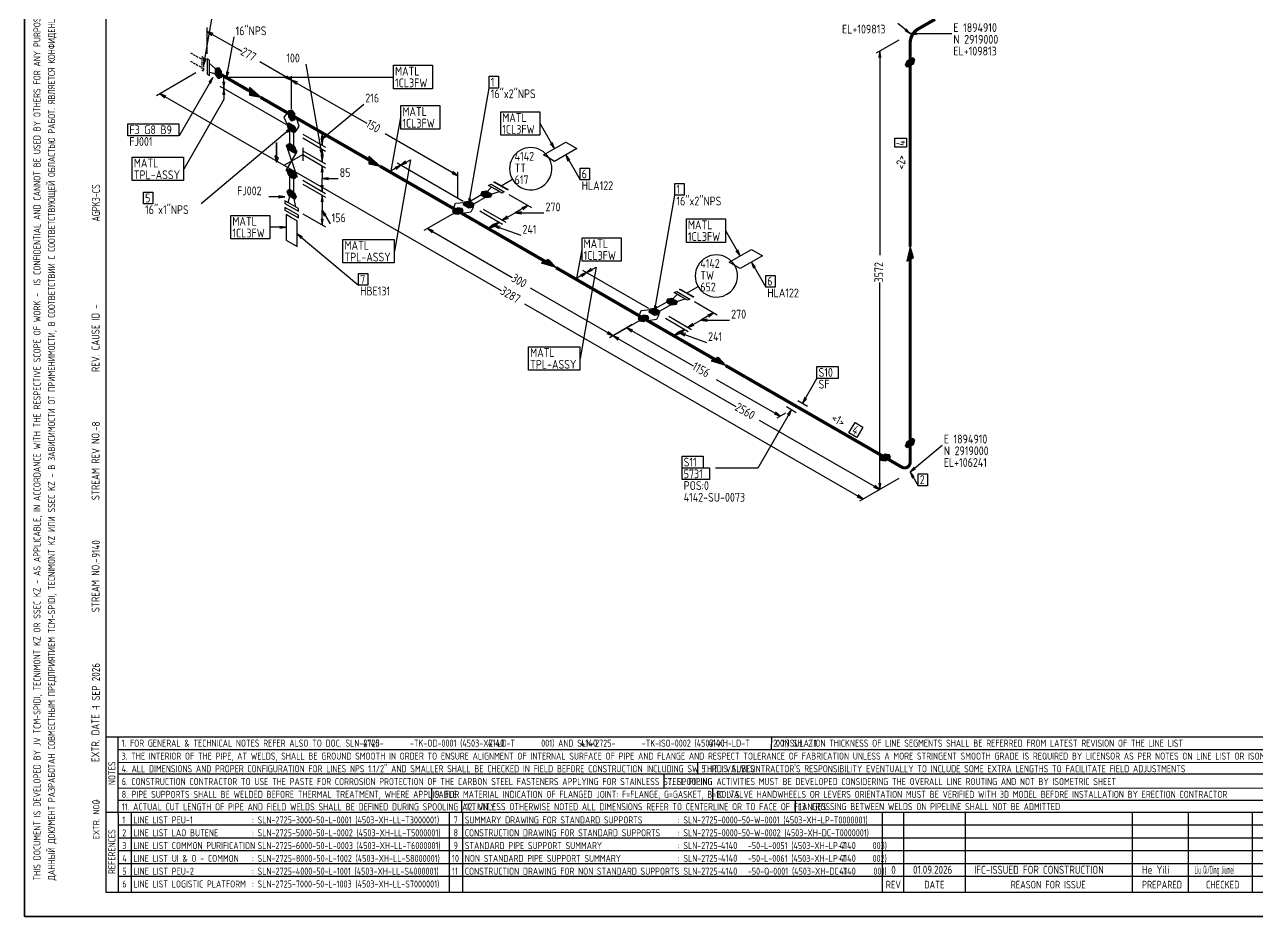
# Model space of a CAD drawing. Extents: x 0 to 594, y 0 to 420.
# Drawn here: x 0 to 385.1, y 0 to 278.5 of the extents above; entities that cross this region are included whole.
import ezdxf

# ---------------------------------------------------------------- set-up
doc = ezdxf.new("R2010")
doc.units = 0
doc.header["$MEASUREMENT"] = 0
doc.linetypes.add('BORDER_2012_SLN$0$8001.Solid', pattern=[0])
doc.linetypes.add('GT100', pattern=[1, 0.666667, -0.333333])
for name, color, linetype, lineweight in [('BORDER_2012_SLN$0$BG_01', 7, 'BORDER_2012_SLN$0$8001.Solid', 25), ('BORDER_2012_SLN$0$BG_02', 7, 'BORDER_2012_SLN$0$8001.Solid', 25), ('BORDER_2012_SLN$0$BG_Level_1', 7, 'BORDER_2012_SLN$0$8001.Solid', 25), ('BORDER_2012_SLN$0$Level_1', 7, 'BORDER_2012_SLN$0$8001.Solid', 25), ('BORDER_2012_SLN$0$Level_18', 7, 'BORDER_2012_SLN$0$8001.Solid', 25)]:
    doc.layers.add(name, color=color, linetype=linetype, lineweight=lineweight)
doc.layers.add('GT_1', color=7, linetype='Continuous')
doc.styles.add('BORDER_2012_SLN$0$GOST type A', font='GOST type A')
doc.styles.add('HTX1', font='')
doc.styles.get('HTX1').set_extended_font_data('GOST type A')

# ---------------------------------------------------------------- blocks, each defined once
blk = doc.blocks.new('BORDER_2012_SLN')
at = {"layer": 'BORDER_2012_SLN$0$BG_Level_1', "color": 7, "lineweight": -3}
for p, q in [((402.7, 56), (25.4, 56)), ((29.11, 56), (29.22, 7.5)), ((233.25, 56), (233.24, 52)), ((402.7, 52), (29.1, 52)), ((402.7, 47.99), (29.16, 48.01)), ((210.22, 48), (210.22, 44.42)), ((402.7, 44.41), (29.17, 44.42)), ((199.61, 44.42), (199.61, 40.02)), ((402.7, 39.96), (29.15, 40.07)), ((127.1, 40.04), (127.1, 36.23)), ((214.87, 40.02), (214.87, 36.23)), ((136.5, 36.23), (136.5, 32.43)), ((240.64, 36.23), (240.64, 32.43)), ((33.22, 32.43), (33.22, 7.59)), ((132.63, 32.43), (132.63, 7.6)), ((136.8, 32.43), (136.8, 7.59))]:
    blk.add_line(p, q, dxfattribs=at)
at = {"layer": 'BORDER_2012_SLN$0$Level_1', "color": 7, "lineweight": -3}
for p, q in [((25.4, 412.5), (25.4, 7.5)), ((402.7, 36.23), (29.15, 36.23)), ((402.7, 32.43), (25.4, 32.43)), ((267.9, 32.43), (267.91, 7.5)), ((274.59, 7.5), (274.59, 32.43)), ((293.91, 7.5), (293.91, 32.43)), ((346.11, 7.5), (346.11, 32.43)), ((363.55, 7.5), (363.55, 32.43)), ((383.52, 7.5), (383.52, 32.43)), ((402.7, 28.43), (29.17, 28.43)), ((402.7, 24.43), (29.18, 24.43)), ((402.7, 20.43), (29.19, 20.43)), ((402.7, 16.43), (29.2, 16.43)), ((402.7, 12.43), (29.2, 12.43)), ((25.4, 7.5), (588.6, 7.5))]:
    blk.add_line(p, q, dxfattribs=at)
at = {"layer": 'BORDER_2012_SLN$0$Level_18', "color": 7, "lineweight": -3, "flags": 128}
blk.add_lwpolyline([(0, 0), (0, 420), (594, 420), (594, 0)], close=True, dxfattribs=at)
at = {"color": 7, "char_height": 2.2, "attachment_point": 1, "style": 'BORDER_2012_SLN$0$GOST type A'}
for s, insert in [('{\\l\\fGOST type A|b0|i0;\\T1;1}', (30.5, 31.2)), ('{\\l\\fGOST type A|b0|i0;\\T1;: SLN-2725-3000-50-L-0001 (4503-XH-LL-T3000001)}', (71, 31.2)), ('{\\l\\fGOST type A|b0|i0;\\T1;7}', (134, 31.2)), ('{\\l\\fGOST type A|b0|i0;\\T1;SUMMARY DRAWING FOR STANDARD SUPPORTS}', (137.5, 31.2)), ('{\\l\\fGOST type A|b0|i0;\\T1;: SLN-2725-0000-50-W-0001 (4503-XH-LP-T0000001)}', (204, 31.2)), ('{\\l\\fGOST type A|b0|i0;\\T1;2}', (30.5, 27.2)), ('{\\l\\fGOST type A|b0|i0;\\T1;LINE LIST LAO BUTENE}', (34, 27.2)), ('{\\l\\fGOST type A|b0|i0;\\T1;: SLN-2725-5000-50-L-0002 (4503-XH-LL-T5000001)}', (71, 27.2)), ('{\\l\\fGOST type A|b0|i0;\\T1;8}', (134, 27.2)), ('{\\l\\fGOST type A|b0|i0;\\T1;CONSTRUCTION DRAWING FOR STANDARD SUPPORTS}', (137.5, 27.2)), ('{\\l\\fGOST type A|b0|i0;\\T1;: SLN-2725-0000-50-W-0002 (4503-XH-DC-T0000001)}', (204, 27.2)), ('{\\l\\fGOST type A|b0|i0;\\T1;3}', (30.5, 23.2)), ('{\\l\\fGOST type A|b0|i0;\\T1;LINE LIST COMMON PURIFICATION}', (34, 23.2)), ('{\\l\\fGOST type A|b0|i0;\\T1;: SLN-2725-6000-50-L-0003 (4503-XH-LL-T6000001)}', (71, 23.2)), ('{\\l\\fGOST type A|b0|i0;\\T1;9}', (134, 23.2)), ('{\\C256;STANDARD PIPE SUPPORT SUMMARY}', (137.5, 23.2)), ('{\\fGOST type A|b0|i0|c0|p34;: SLN-2725-       -50-L-0051 (4503-XH-LP-T       003)}', (204, 23.2)), ('{\\l\\fGOST type A|b0|i0;\\T1;: SLN-2725-8000-50-L-1002 (4503-XH-LL-S8000001)}', (71, 19.2)), ('{\\fGOST type A|b0|i0|c0|p34;: SLN-2725-       -50-L-0061 (4503-XH-LP-T       002)}', (204, 19.2)), ('{\\l\\fGOST type A|b0|i0;\\T1;4}', (30.5, 19.2)), ('{\\l\\fGOST type A|b0|i0;\\T1;LINE LIST UI & O - COMMON}', (34, 19.2)), ('{\\l\\fGOST type A|b0|i0;\\T1;: SLN-2725-4000-50-L-1001 (4503-XH-LL-S4000001)}', (71, 15.2)), ('{\\l\\fGOST type A|b0|i0;\\T1;10}', (133.5, 19.2)), ('{\\l\\fGOST type A|b0|i0;\\T1;NON STANDARD PIPE SUPPORT SUMMARY}', (137.5, 19.2)), ('{\\fGOST type A|b0|i0|c0|p34;: SLN-2725-       -50-Q-0001 (4503-XH-DC-T       001)}', (204, 15.2)), ('{\\l\\fGOST type A|b0|i0;\\T1;5}', (30.5, 15.2)), ('{\\l\\fGOST type A|b0|i0;\\T1;LINE LIST PEU-2}', (34, 15.2)), ('{\\l\\fGOST type A|b0|i0;\\T1;11}', (133.5, 15.2)), ('{\\C256;CONSTRUCTION DRAWING FOR NON STANDARD SUPPORTS}', (137.5, 15.2)), ('{\\l\\fGOST type A|b0|i0;\\T1;6}', (30.5, 11.2)), ('{\\l\\fGOST type A|b0|i0;\\T1;LINE LIST LOGISTIC PLATFORM}', (34, 11.2)), ('{\\l\\fGOST type A|b0|i0;\\T1;: SLN-2725-7000-50-L-1003 (4503-XH-LL-S7000001)}', (71, 11.2))]:
    blk.add_mtext(s, dxfattribs=dict(at, insert=insert))
at = {"layer": 'BORDER_2012_SLN$0$BG_01', "color": 7, "attachment_point": 1, "rotation": 90, "style": 'BORDER_2012_SLN$0$GOST type A'}
for s, insert, char_height in [('{\\fGOST type A|b0|i0|c134|p34;\\W1.01;ДАННЫЙ ДОКУМЕНТ РАЗРАБОТАН СОВМЕСТНЫМ ПРЕДПРИЯТИЕМ \\fGOST type A|b0|i0|c0|p34;TCM-SPIDI, TECNIMONT KZ \\fGOST type A|b0|i0|c134|p34;ИЛИ \\fGOST type A|b0|i0|c0|p34;SSEC KZ - \\fGOST type A|b0|i0|c134|p34;В ЗАВИСИМОСТИ ОТ ПРИМЕНИМОСТИ\\fGOST type A|b0|i0|c0|p34;, \\fGOST type A|b0|i0|c134|p34;В СООТВЕТСТВИИ С СООТВЕТСТВУЮЩЕЙ ОБЛАСТЬЮ РАБОТ\\fGOST type A|b0|i0|c0|p34;. \\fGOST type A|b0|i0|c134|p34;ЯВЛЯЕТСЯ КОНФИДЕНЦИАЛЬНЫМ И НЕ МОЖЕТ БЫТЬ ИСПОЛЬЗОВАН ДРУГИМИ ЛИЦАМИ ДЛЯ КАКИХ\\fGOST type A|b0|i0|c0|p34;-\\fGOST type A|b0|i0|c134|p34;ЛИБО ЦЕЛЕЙ\\fGOST type A|b0|i0|c0|p34;, \\fGOST type A|b0|i0|c134|p34;КРОМЕ ПРОЕКТА \\fGOST type A|b0|i0|c0|p34;SILLENO.}', (7.3, 11.21), 2.2), ('{\\l\\fGOST type A|b0|i0;\\T1;EXTR. DATE -}', (20.86, 48.18), 2.5), ('{\\l\\fGOST type A|b0|i0;\\T1;EXTR. NO.-}', (21.36, 24.02), 2)]:
    blk.add_mtext(s, dxfattribs=dict(at, insert=insert, char_height=char_height))
at = {"layer": 'BORDER_2012_SLN$0$BG_01', "color": 7, "insert": (2.76, 11.2), "char_height": 2.2, "attachment_point": 1, "rotation": 90, "line_spacing_factor": 1.090909, "style": 'BORDER_2012_SLN$0$GOST type A'}
blk.add_mtext('{\\fGOST type A|b0|i0|c0|p34;\\W1.01;THIS DOCUMENT IS DEVELOPED BY JV TCM-SPIDI, TECNIMONT KZ OR SSEC KZ - AS APPLICABLE, IN ACCORDANCE WITH THE RESPECTIVE SCOPE OF WORK -  IS CONFIDENTIAL AND CANNOT BE USED BY OTHERS FOR ANY PURPOSE OTHER THAN THE SILLENO PROJECT}', dxfattribs=at)
at = {"layer": 'BORDER_2012_SLN$0$BG_02', "color": 7, "char_height": 2.5, "attachment_point": 1, "rotation": 90, "style": 'BORDER_2012_SLN$0$GOST type A'}
for s, insert in [('{\\l\\fGOST type A|b0|i0;\\T1;REV. CAUSE ID - }', (20.9, 170)), ('{\\l\\fGOST type A|b0|i0;\\T1;STREAM REV NO.-}', (20.9, 130)), ('{\\l\\fGOST type A|b0|i0;\\T1;STREAM NO.-}', (20.9, 95))]:
    blk.add_mtext(s, dxfattribs=dict(at, insert=insert))
at = {"layer": 'BORDER_2012_SLN$0$BG_Level_1', "color": 7, "attachment_point": 1, "style": 'BORDER_2012_SLN$0$GOST type A'}
for s, insert, char_height in [('{\\fGOST type A|b0|i0|c0|p34;\\C256; 1. FOR GENERAL & TECHNICAL NOTES REFER ALSO TO DOC. SLN-2725-       -TK-OD-0001 (4503-XZ-LD-T       001) AND SLN-2725-       -TK-ISO-0002 (4503-XH-LD-T       001) SH. 2.1}', (29.11, 55.19), 2.2), ('{\\fGOST type A|b0|i0|c0|p34;\\C256;2. INSULATION THICKNESS OF LINE SEGMENTS SHALL BE REFERRED FROM LATEST REVISION OF THE LINE LIST}', (233.84, 55.19), 2.2), ('{\\fGOST type A|b0|i0|c0|p34;\\C256; 3. THE INTERIOR OF THE PIPE, AT WELDS, SHALL BE GROUND SMOOTH IN ORDER TO ENSURE ALIGNMENT OF INTERNAL SURFACE OF PIPE AND FLANGE AND RESPECT TOLERANCE OF FABRICATION UNLESS A MORE STRINGENT SMOOTH GRADE IS REQUIRED BY LICENSOR AS PER NOTES ON LINE LIST OR ISOMETRIC}', (29.12, 51.15), 2.2), ('{\\fGOST type A|b0|i0|c0|p34;\\C256; 4. ALL DIMENSIONS AND PROPER CONFIGURATION FOR LINES NPS 1.1/2" AND SMALLER SHALL BE CHECKED IN FIELD BEFORE CONSTRUCTION INCLUDING SW THRD VALVES}', (29.13, 47.2), 2.2), ("{\\C256; 5. IT IS SUBCONTRACTOR'S RESPONSIBILITY EVENTUALLY TO INCLUDE SOME EXTRA LENGTHS TO FACILITATE FIELD ADJUSTMENTS}", (210.22, 47.2), 2.2), ('{\\C256; 6. CONSTRUCTION CONTRACTOR TO USE THE PASTE FOR CORROSION PROTECTION OF THE CARBON STEEL FASTENERS APPLYING FOR STAINLESS STEEL PIPING}', (29.14, 43.2), 2.2), ('{\\C256; 7. SPOOLING ACTIVITIES MUST BE DEVELOPED CONSIDERING THE OVERALL LINE ROUTING AND NOT BY ISOMETRIC SHEET}', (199.61, 43.2), 2.2), ('{\\C256; 8. PIPE SUPPORTS SHALL BE WELDED BEFORE THERMAL TREATMENT, WHERE APPLICABLE}', (29.15, 39.2), 2.2), ('{\\C256; 9. FOR MATERIAL INDICATION OF FLANGED JOINT: F=FLANGE, G=GASKET, B=BOLTS}', (127.1, 39.2), 2.2), ('{\\C256; 10. VALVE HANDWHEELS OR LEVERS ORIENTATION MUST BE VERIFIED WITH 3D MODEL BEFORE INSTALLATION BY ERECTION CONTRACTOR}', (214.87, 39.2), 2.2), ('{\\C256; 11. ACTUAL CUT LENGTH OF PIPE AND FIELD WELDS SHALL BE DEFINED DURING SPOOLING ACTIVITY}', (29.16, 35.32), 2.2), ('{\\C256; 12. UNLESS OTHERWISE NOTED ALL DIMENSIONS REFER TO CENTERLINE OR TO FACE OF FLANGES}', (136.5, 35.35), 2.2), ('{\\C256; 13. CROSSING BETWEEN WELDS ON PIPELINE SHALL NOT BE ADMITTED}', (240.64, 35.38), 2.2), ('{\\l\\fGOST type A|b0|i0;\\T1;LINE LIST PEU-1}', (34, 31.2), 2.2), ('{\\l\\fGOST type A|b0|i0;\\T1;REV}', (269, 11.1), 2.4), ('{\\l\\fGOST type A|b0|i0;\\T1;DATE}', (281, 11.1), 2.4), ('{\\l\\fGOST type A|b0|i0;\\T1;REASON FOR ISSUE}', (308, 11.1), 2.4), ('{\\l\\fGOST type A|b0|i0;\\T1;PREPARED}', (349, 11.1), 2.4), ('{\\l\\fGOST type A|b0|i0;\\T1;CHECKED}', (369, 11.1), 2.4)]:
    blk.add_mtext(s, dxfattribs=dict(at, insert=insert, char_height=char_height))
at = {"layer": 'BORDER_2012_SLN$0$BG_Level_1', "color": 7, "char_height": 2.2, "attachment_point": 1, "rotation": 90, "style": 'BORDER_2012_SLN$0$GOST type A'}
for s, insert in [('{\\l\\fGOST type A|b0|i0;\\T1;NOTES}', (26.15, 40.99)), ('{\\l\\fGOST type A|b0|i0;\\T1;REFERENCES}', (26.15, 13.23))]:
    blk.add_mtext(s, dxfattribs=dict(at, insert=insert))

msp = doc.modelspace()

# ---------------------------------------------------------------- linework, layer by layer
at = {"layer": 'GT_1', "flags": 128}
for points in [[(0, 0), (594, 0), (594, 420), (0, 420), (0, 0)], [(56, 266), (61, 294.6)], [(57, 269.4), (57, 277.6)], [(276.6, 275.7), (272.8, 278.9)], [(58.9, 275.7), (57, 276.4), (58.5, 275.1)], [(57, 276.4), (67.8, 270.2)], [(63.1, 261.9), (65.4, 274.7)], [(273.1, 273.7), (266, 269.6)], [(274.9, 276.7), (276.6, 275.7), (275.3, 277.2)], [(278.6, 276), (276.6, 275.7), (278.6, 275.4)], [(276.6, 275.7), (289.6, 275.7)], [(267.4, 268.2), (267.1, 270.2), (266.8, 268.2)], [(267.1, 270.2), (267.1, 206.5)], [(56, 268), (56, 266), (56.7, 267.9)], [(57, 265.4), (57, 263), (57.7, 262.6), (57.7, 267.4), (57, 267.8), (57, 265.4)], [(57.7, 263.7), (60.5, 262.9), (60.5, 263.9), (57.7, 266.4)], [(83.4, 261.2), (73.5, 266.9)], [(92.9, 237.6), (87.9, 266.2)], [(115.2, 265.8), (127.4, 265.8), (127.4, 258.5), (115.2, 258.5), (115.2, 265.8)], [(277.5, 268.2), (278, 267.5), (277.5, 266.2), (275.7, 265.2), (275.2, 265.9), (275.7, 267.2), (277.5, 268.2)], [(275.238, 266), (277.14, 266)], [(275.271, 265.8), (276.78, 265.8)], [(275.315, 266.2), (277.5, 266.2)], [(275.392, 266.4), (277.577, 266.4)], [(275.469, 266.6), (277.654, 266.6)], [(275.546, 266.8), (277.731, 266.8)], [(275.623, 267), (277.808, 267)], [(275.7, 267.2), (277.885, 267.2)], [(276.06, 267.4), (277.962, 267.4)], [(276.42, 267.6), (277.929, 267.6)], [(276.78, 267.8), (277.786, 267.8)], [(277.14, 268), (277.643, 268)], [(53.5, 263.4), (41.2, 256.3)], [(58.8, 262), (48.3, 243.8)], [(58.1, 260.1), (58.8, 262), (57.5, 260.5)], [(61.4, 261.9), (60.5, 261.7), (59.6, 262.9), (59.6, 264.9), (60.5, 265.1), (61.4, 263.9), (61.4, 261.9)], [(59.6, 264.8), (60.725, 264.8)], [(59.6, 264.6), (60.875, 264.6)], [(59.6, 264.4), (61.025, 264.4)], [(59.6, 264.2), (61.175, 264.2)], [(59.6, 264), (61.325, 264)], [(59.6, 263.8), (61.4, 263.8)], [(59.6, 263.6), (61.4, 263.6)], [(59.6, 263.4), (61.4, 263.4)], [(59.6, 263.2), (61.4, 263.2)], [(59.6, 263), (61.4, 263)], [(59.675, 262.8), (61.4, 262.8)], [(59.825, 262.6), (61.4, 262.6)], [(59.975, 262.4), (61.4, 262.4)], [(60.05, 265), (60.575, 265)], [(60.125, 262.2), (61.4, 262.2)], [(60.275, 262), (61.4, 262)], [(62.2, 258.6), (62.2, 262.1)], [(62.2, 262.1), (115.2, 262.1)], [(63.1, 263.9), (63.1, 261.9), (63.8, 263.8)], [(81.5, 261.9), (83.4, 261.2), (81.9, 262.5)], [(83.4, 254.2), (83.4, 262.4)], [(83.4, 252.2), (83.4, 262.4)], [(145.1, 262.4), (148, 262.4), (148, 258.7), (145.1, 258.7), (145.1, 262.4)], [(275.414, 265.6), (276.42, 265.6)], [(275.557, 265.4), (276.06, 265.4)], [(60.425, 261.8), (60.95, 261.8)], [(81.7, 247.3), (61.1, 259.2)], [(81.7, 247.3), (61.1, 259.2)], [(61.9, 260.6), (62.2, 258.6), (62.5, 260.6)], [(62.5, 256.6), (62.2, 258.6), (61.9, 256.6)], [(62.2, 258.6), (62.2, 255.1)], [(70.2, 257.8), (70.2, 256.5), (73.7, 255.8), (70.2, 258.9), (70.2, 256.7), (73.3, 256), (70.2, 258.8), (70.2, 256.8), (73, 256.2), (70.2, 258.7), (70.2, 257), (72.6, 256.4), (70.2, 258.5), (70.2, 257.2), (72.3, 256.6), (70.2, 258.4), (70.2, 257.3), (72, 256.8), (70.2, 258.2), (70.2, 257.5), (71.7, 257), (70.2, 258), (70.2, 257.6), (71.3, 257.2), (70.2, 257.9), (70.2, 257.8), (73.7, 255.8)], [(85.3, 260.5), (83.4, 261.2), (84.9, 259.9)], [(83.4, 261.2), (106.9, 247.7)], [(138.7, 222.3), (145.1, 258.7)], [(44.2, 256.2), (42.3, 256.9), (43.8, 255.6)], [(42.3, 256.9), (148.8, 195.5)], [(62.2, 255.1), (49.7, 233.4)], [(83.4, 250.2), (82.1, 251), (81, 249.6), (82.1, 247.1), (84.9, 245.4), (85.8, 246.8), (84.9, 249.4), (83.4, 250.2)], [(84.3, 248.7), (83.4, 248.5), (82.5, 249.7), (82.5, 251.7), (83.4, 251.9), (84.3, 250.7), (84.3, 248.7)], [(82.5, 251.6), (83.625, 251.6)], [(82.5, 251.4), (83.775, 251.4)], [(82.5, 251.2), (83.925, 251.2)], [(82.5, 251), (84.075, 251)], [(82.5, 250.8), (84.225, 250.8)], [(82.5, 250.6), (84.3, 250.6)], [(82.5, 250.4), (84.3, 250.4)], [(82.95, 251.8), (83.475, 251.8)], [(92.9, 242.8), (105.9, 253.7)], [(117.5, 253.2), (129.7, 253.2), (129.7, 245.9), (117.5, 245.9), (117.5, 253.2)], [(148.7, 251.3), (160.9, 251.3), (160.9, 244), (148.7, 244), (148.7, 251.3)], [(32.2, 247.5), (48.2, 247.5), (48.2, 243.8), (32.2, 243.8), (32.2, 247.5)], [(82.5, 245.8), (82, 247.1), (82.5, 247.8), (84.3, 246.8), (84.8, 245.5), (84.3, 244.8), (82.5, 245.8)], [(82.0385, 247), (83.94, 247)], [(82.0714, 247.2), (83.58, 247.2)], [(82.1154, 246.8), (84.3, 246.8)], [(82.1923, 246.6), (84.3769, 246.6)], [(82.2143, 247.4), (83.22, 247.4)], [(82.3571, 247.6), (82.86, 247.6)], [(82.5, 250.2), (84.3, 250.2)], [(82.5, 250), (84.3, 250)], [(82.5, 249.8), (84.3, 249.8)], [(82.575, 249.6), (84.3, 249.6)], [(82.725, 249.4), (84.3, 249.4)], [(82.875, 249.2), (84.3, 249.2)], [(83.025, 249), (84.3, 249)], [(83.175, 248.8), (84.3, 248.8)], [(83.325, 248.6), (83.85, 248.6)], [(86.9, 248.2), (94, 244.1)], [(114.5, 232.8), (117.5, 249.5)], [(165.5, 239.8), (161, 247.6)], [(83.4, 246.3), (55.1, 222.5)], [(82.1, 244.8), (83.4, 246.3), (81.7, 245.3)], [(82.2692, 246.4), (84.4538, 246.4)], [(82.3462, 246.2), (84.5308, 246.2)], [(82.4231, 246), (84.6077, 246)], [(82.5, 245.8), (84.6846, 245.8)], [(83.4, 245.1), (82.7, 245.5), (82.7, 241.5), (84.1, 240.7), (84.1, 244.7), (83.4, 245.1)], [(82.86, 245.6), (84.7615, 245.6)], [(83.22, 245.4), (84.7286, 245.4)], [(83.58, 245.2), (84.5857, 245.2)], [(83.94, 245), (84.4429, 245)], [(86.9, 244.3), (94, 240.2)], [(86.9, 243.1), (94, 239)], [(93.2, 242.7), (92.9, 244.7), (92.6, 242.7)], [(92.6, 242.8), (92.9, 240.8), (93.2, 242.8)], [(92.9, 244.7), (92.9, 242.8)], [(94.2, 244.3), (92.9, 242.8), (94.6, 243.8)], [(92.9, 240.8), (92.9, 242.8)], [(135.3, 231.3), (112.6, 244.4)], [(271.8, 240.2), (271.8, 243), (275.5, 243), (275.5, 240.2), (271.8, 240.2)], [(78.7, 241.7), (78.7, 235.6), (79.3, 236.8), (78.1, 237.5), (78.7, 235.6), (78.7, 241.7)], [(83.4, 239.9), (81.7, 240.9), (85.1, 230.9), (81.7, 232.9), (85.1, 238.9), (83.4, 239.9)], [(82.5, 239.4), (82, 240.7), (82.5, 241.4), (84.3, 240.4), (84.8, 239.1), (84.3, 238.4), (82.5, 239.4)], [(82.0385, 240.6), (83.94, 240.6)], [(82.0714, 240.8), (83.58, 240.8)], [(82.1154, 240.4), (84.3, 240.4)], [(82.1923, 240.2), (84.3769, 240.2)], [(82.2143, 241), (83.22, 241)], [(82.2692, 240), (84.4538, 240)], [(82.3462, 239.8), (84.5308, 239.8)], [(82.3571, 241.2), (82.86, 241.2)], [(82.4231, 239.6), (84.6077, 239.6)], [(82.5, 239.4), (84.6846, 239.4)], [(82.86, 239.2), (84.7615, 239.2)], [(83.22, 239), (84.7286, 239)], [(83.58, 238.8), (84.5857, 238.8)], [(86.9, 240), (86.9, 236)], [(86.9, 239.1), (94, 235)], [(92.2, 239.5), (92.9, 237.6), (92.9, 239.6)], [(93.2, 237.6), (92.9, 239.6), (92.6, 237.6)], [(92.9, 239.6), (92.9, 237.6)], [(163.8, 236.8), (162.1, 237.8), (169, 241.8), (172.5, 239.8), (165.5, 235.8), (163.8, 236.8)], [(164.2, 241.3), (165.5, 239.8), (164.8, 241.7)], [(33.6, 237.1), (49.6, 237.1), (49.6, 229.8), (33.6, 229.8), (33.6, 237.1)], [(81.3, 234.7), (86.9, 237.9)], [(83.94, 238.6), (84.4429, 238.6)], [(86.9, 237.9), (94, 233.8)], [(92.6, 237.6), (92.9, 235.6), (93.2, 237.6)], [(92.9, 235.6), (92.9, 237.6)], [(107.5, 236.3), (107.5, 235), (111, 234.3), (107.5, 237.4), (107.5, 235.2), (110.6, 234.5), (107.5, 237.3), (107.5, 235.3), (110.3, 234.7), (107.5, 237.2), (107.5, 235.5), (109.9, 234.9), (107.5, 237), (107.5, 235.7), (109.6, 235.1), (107.5, 236.9), (107.5, 235.8), (109.3, 235.3), (107.5, 236.7), (107.5, 236), (109, 235.5), (107.5, 236.5), (107.5, 236.1), (108.6, 235.7), (107.5, 236.4), (107.5, 236.3), (111, 234.3)], [(120.5, 236.3), (115.5, 207.7)], [(137, 223.3), (116.4, 235.2)], [(137, 223.3), (116.4, 235.2)], [(117.5, 234.6), (120.5, 236.3)], [(119, 235.9), (117.5, 234.6), (119.4, 235.3)], [(170.3, 236.3), (169, 237.8), (169.7, 235.9)], [(169, 237.8), (173.5, 230)], [(82.5, 231.4), (82, 232.7), (82.5, 233.4), (84.3, 232.4), (84.8, 231.1), (84.3, 230.4), (82.5, 231.4)], [(82.0385, 232.6), (83.94, 232.6)], [(82.0714, 232.8), (83.58, 232.8)], [(82.1154, 232.4), (84.3, 232.4)], [(82.1923, 232.2), (84.3769, 232.2)], [(82.2143, 233), (83.22, 233)], [(82.2692, 232), (84.4538, 232)], [(82.3462, 231.8), (84.5308, 231.8)], [(82.3571, 233.2), (82.86, 233.2)], [(82.4231, 231.6), (84.6077, 231.6)], [(82.5, 231.4), (84.6846, 231.4)], [(83.4, 230.7), (82.7, 231.1), (82.7, 227.1), (84.1, 226.3), (84.1, 230.3), (83.4, 230.7)], [(82.86, 231.2), (84.7615, 231.2)], [(93.2, 232.4), (92.9, 234.4), (92.6, 232.4)], [(92.9, 234.4), (92.9, 230.4)], [(117.5, 234.6), (114.5, 232.8)], [(116, 233.3), (117.5, 234.6), (115.6, 233.9)], [(133.4, 232), (135.3, 231.3), (133.8, 232.6)], [(135.3, 224.3), (135.3, 232.5)], [(173.5, 233.7), (176.4, 233.7), (176.4, 230), (173.5, 230), (173.5, 233.7)], [(83.22, 231), (84.7286, 231)], [(83.58, 230.8), (84.5857, 230.8)], [(83.94, 230.6), (84.4429, 230.6)], [(86.9, 229.9), (94, 225.8)], [(86.9, 228.7), (94, 224.6)], [(92.6, 228.4), (92.9, 226.4), (93.2, 228.4)], [(94.9, 230.7), (92.9, 230.4), (94.9, 230.1)], [(92.9, 226.4), (92.9, 230.4)], [(92.9, 230.4), (97.9, 230.4)], [(145.9, 227.8), (143.8, 225.7), (144.7, 225.2), (148.3, 226.4)], [(147, 227.1), (144.9, 228.3), (145.7, 228.7), (149.8, 226.3), (149.1, 225.9), (147, 227.1)], [(148.7, 228.1), (146.6, 229.3), (146.8, 229.4), (151, 227), (150.8, 226.9), (148.7, 228.1)], [(148.9, 228.2), (152.4, 230.2)], [(203.1, 228.9), (206, 228.9), (206, 225.2), (203.1, 225.2), (203.1, 228.9)], [(37.1, 226.2), (40, 226.2), (40, 222.5), (37.1, 222.5), (37.1, 226.2)], [(81.3, 224.7), (76.3, 224.7)], [(79.3, 224.4), (81.3, 224.7), (79.3, 225)], [(83.4, 222.3), (81.3, 223.5), (81.3, 222.6), (85.5, 220.2), (85.5, 221.1), (83.4, 222.3)], [(82.5, 225), (82, 226.3), (82.5, 227), (84.3, 226), (84.8, 224.7), (84.3, 224), (82.5, 225)], [(82.0385, 226.2), (83.94, 226.2)], [(82.0714, 226.4), (83.58, 226.4)], [(82.1154, 226), (84.3, 226)], [(82.1923, 225.8), (84.3769, 225.8)], [(82.2143, 226.6), (83.22, 226.6)], [(82.2692, 225.6), (84.4538, 225.6)], [(82.3, 222.9), (83, 225.7), (83.9, 225.2), (84.6, 221.5)], [(82.3462, 225.4), (84.5308, 225.4)], [(82.3571, 226.8), (82.86, 226.8)], [(82.4231, 225.2), (84.6077, 225.2)], [(82.5, 225), (84.6846, 225)], [(82.86, 224.8), (84.7615, 224.8)], [(83.22, 224.6), (84.7286, 224.6)], [(83.58, 224.4), (84.5857, 224.4)], [(83.94, 224.2), (84.4429, 224.2)], [(93.2, 223.2), (92.9, 225.2), (92.6, 223.2)], [(92.9, 225.2), (92.9, 220.6)], [(138.7, 224.3), (138.7, 222.3), (139.4, 224.2)], [(139.7, 222.9), (139, 223.3), (142.5, 225.3), (143.9, 224.5), (140.4, 222.5), (139.7, 222.9)], [(144.2, 226.5), (142.8, 226.3), (142.5, 225.5), (144.2, 224.5), (145.6, 224.7), (145.9, 225.5), (144.2, 226.5)], [(142.537, 225.6), (145.73, 225.6)], [(142.612, 225.8), (145.39, 225.8)], [(142.67, 225.4), (145.862, 225.4)], [(142.687, 226), (145.05, 226)], [(142.762, 226.2), (144.71, 226.2)], [(143.01, 225.2), (145.787, 225.2)], [(143.35, 225), (145.712, 225)], [(143.5, 226.4), (144.37, 226.4)], [(143.69, 224.8), (145.637, 224.8)], [(144.03, 224.6), (144.9, 224.6)], [(151.2, 225.5), (158.3, 221.4)], [(196.7, 188.8), (203.1, 225.2)], [(83.4, 220.2), (81.3, 221.4), (81.3, 220.6), (85.5, 218.2), (85.5, 219), (83.4, 220.2)], [(92.9, 215.9), (92.9, 220.6)], [(94.2, 219.1), (92.9, 220.6), (93.6, 218.7)], [(92.9, 220.6), (95.4, 216.3)], [(137, 220.3), (136.7, 221.1), (135.3, 221.3), (133.6, 220.3), (133.9, 219.5), (135.3, 219.3), (137, 220.3)], [(133.638, 220.2), (136.83, 220.2)], [(133.713, 220), (136.49, 220)], [(133.77, 220.4), (136.963, 220.4)], [(133.788, 219.8), (136.15, 219.8)], [(133.863, 219.6), (135.81, 219.6)], [(135.3, 220.3), (134, 221.1), (134.6, 222.7), (137.4, 223), (140.1, 221.4), (139.4, 219.9), (136.8, 219.5), (135.3, 220.3)], [(134.11, 220.6), (136.888, 220.6)], [(134.45, 220.8), (136.813, 220.8)], [(134.79, 221), (136.738, 221)], [(135.13, 221.2), (136, 221.2)], [(138.7, 223.3), (137.3, 223.1), (137, 222.3), (138.7, 221.3), (140.1, 221.5), (140.4, 222.3), (138.7, 223.3)], [(137.037, 222.4), (140.23, 222.4)], [(137.112, 222.6), (139.89, 222.6)], [(137.17, 222.2), (140.362, 222.2)], [(137.187, 222.8), (139.55, 222.8)], [(137.262, 223), (139.21, 223)], [(137.51, 222), (140.287, 222)], [(137.85, 221.8), (140.212, 221.8)], [(138, 223.2), (138.87, 223.2)], [(138.19, 221.6), (140.137, 221.6)], [(138.53, 221.4), (139.4, 221.4)], [(142.2, 220.3), (149.3, 216.2)], [(143.2, 220.9), (150.3, 216.8)], [(149.2, 217.4), (153.2, 219.7)], [(157.2, 222), (153.2, 219.7)], [(155.2, 220), (153.2, 219.7), (155.2, 219.4)], [(153.2, 219.7), (162.2, 219.7)], [(155.7, 220.7), (157.2, 222), (155.3, 221.3)], [(64.4, 218.9), (76.6, 218.9), (76.6, 211.6), (64.4, 211.6), (64.4, 218.9)], [(83.4, 218.2), (81.7, 219.2), (81.7, 211.2), (85.1, 209.2), (85.1, 217.2), (83.4, 218.2)], [(86.9, 219.4), (94, 215.3)], [(92.6, 217.9), (92.9, 215.9), (93.2, 217.9)], [(133.6, 219.3), (124.7, 214.2)], [(134.6, 219.4), (135.47, 219.4)], [(138.8, 218.3), (145.9, 214.2)], [(146.3, 216.1), (144.8, 214.8), (146.7, 215.5)], [(144.8, 214.8), (146.5, 215.8)], [(146.7, 215.5), (148.2, 216.8), (146.3, 216.1)], [(148.2, 216.8), (146.5, 215.8)], [(148.5, 215.5), (146.5, 215.8), (148.2, 214.8)], [(146.5, 215.8), (155, 212.7)], [(150.7, 218.7), (149.2, 217.4), (151.1, 218.1)], [(206.7, 217.8), (218.9, 217.8), (218.9, 210.5), (206.7, 210.5), (206.7, 217.8)], [(81.7, 215.2), (76.7, 215.2)], [(79.7, 214.9), (81.7, 215.2), (79.7, 215.5)], [(86.8, 212.2), (85.1, 213.2), (86.4, 211.7)], [(85.1, 213.2), (104.3, 197.1)], [(127.7, 214.1), (125.8, 214.8), (127.3, 213.5)], [(125.8, 214.8), (152.3, 199.5)], [(174.1, 211.9), (186.3, 211.9), (186.3, 204.6), (174.1, 204.6), (174.1, 211.9)], [(223.5, 206.3), (219, 214.1)], [(99.4, 211.4), (115.4, 211.4), (115.4, 204.1), (99.4, 204.1), (99.4, 211.4)], [(172.5, 199.3), (174.1, 208.2)], [(221.8, 203.3), (220.1, 204.3), (227, 208.3), (230.5, 206.3), (223.5, 202.3), (221.8, 203.3)], [(222.2, 207.8), (223.5, 206.3), (222.8, 208.2)], [(276.6, 205.2), (277.7, 205.8), (276.6, 209.2), (275.6, 204.6), (277.6, 205.8), (276.6, 208.8), (275.7, 204.7), (277.4, 205.7), (276.6, 208.4), (275.8, 204.8), (277.3, 205.6), (276.6, 208), (276, 204.8), (277.2, 205.5), (276.6, 207.7), (276.1, 204.9), (277, 205.4), (276.6, 207.3), (276.3, 205), (276.9, 205.4), (276.6, 206.9), (276.4, 205.1), (276.7, 205.3), (276.6, 206.5), (276.5, 205.2), (276.6, 205.2), (276.6, 209.2)], [(162.5, 204.6), (163.6, 205.2), (166, 202.6), (161.5, 204), (163.5, 205.2), (165.6, 202.8), (161.6, 204.1), (163.3, 205.1), (165.3, 203), (161.7, 204.2), (163.2, 205), (164.9, 203.2), (161.9, 204.2), (163.1, 204.9), (164.6, 203.4), (162, 204.3), (162.9, 204.8), (164.3, 203.6), (162.2, 204.4), (162.8, 204.8), (164, 203.8), (162.3, 204.5), (162.6, 204.7), (163.6, 204), (162.4, 204.6), (162.5, 204.6), (166, 202.6)], [(228.3, 202.8), (227, 204.3), (227.7, 202.4)], [(227, 204.3), (231.5, 196.5)], [(104.3, 200.8), (107.2, 200.8), (107.2, 197.1), (104.3, 197.1), (104.3, 200.8)], [(175.5, 201.1), (172.5, 199.3)], [(178.5, 202.8), (173.5, 174.2)], [(174, 199.8), (175.5, 201.1), (173.6, 200.4)], [(195, 189.8), (174.4, 201.7)], [(195, 189.8), (174.4, 201.7)], [(175.5, 201.1), (178.5, 202.8)], [(177, 202.4), (175.5, 201.1), (177.4, 201.8)], [(206.9, 194.7), (210.4, 196.7)], [(231.5, 200.2), (234.4, 200.2), (234.4, 196.5), (231.5, 196.5), (231.5, 200.2)], [(267.1, 133.3), (267.1, 198)], [(183.8, 181.3), (158, 196.2)], [(202.2, 193), (200.8, 192.8), (200.5, 192), (202.2, 191), (203.6, 191.2), (203.9, 192), (202.2, 193)], [(200.725, 192.6), (202.88, 192.6)], [(200.8, 192.8), (202.54, 192.8)], [(203.9, 194.3), (201.8, 192.2), (202.7, 191.7), (206.3, 192.9)], [(205, 193.6), (202.9, 194.8), (203.7, 195.2), (207.8, 192.8), (207.1, 192.4), (205, 193.6)], [(206.7, 194.6), (204.6, 195.8), (204.8, 195.9), (209, 193.5), (208.8, 193.4), (206.7, 194.6)], [(261.9, 130.3), (156.2, 191.2)], [(193.3, 186.8), (192, 187.6), (192.6, 189.2), (195.4, 189.5), (198.1, 187.9), (197.4, 186.4), (194.8, 186), (193.3, 186.8)], [(196.7, 189.8), (195.3, 189.6), (195, 188.8), (196.7, 187.8), (198.1, 188), (198.4, 188.8), (196.7, 189.8)], [(195, 188.8), (198.4, 188.8)], [(195.075, 189), (198.06, 189)], [(195.15, 189.2), (197.72, 189.2)], [(195.225, 189.4), (197.38, 189.4)], [(195.3, 189.6), (197.04, 189.6)], [(196.7, 190.8), (196.7, 188.8), (197.4, 190.7)], [(197.7, 189.4), (197, 189.8), (200.5, 191.8), (201.9, 191), (198.4, 189), (197.7, 189.4)], [(200.5, 192), (203.9, 192)], [(200.575, 192.2), (203.56, 192.2)], [(200.65, 192.4), (203.22, 192.4)], [(200.84, 191.8), (203.825, 191.8)], [(201.18, 191.6), (203.75, 191.6)], [(201.52, 191.4), (203.675, 191.4)], [(201.86, 191.2), (203.6, 191.2)], [(209.2, 192), (216.3, 187.9)], [(191.6, 185.8), (182.7, 180.7)], [(191.6, 185.8), (187.1, 183.2)], [(195, 186.8), (194.7, 187.6), (193.3, 187.8), (191.6, 186.8), (191.9, 186), (193.3, 185.8), (195, 186.8)], [(191.6, 186.8), (195, 186.8)], [(191.675, 186.6), (194.66, 186.6)], [(191.75, 186.4), (194.32, 186.4)], [(191.825, 186.2), (193.98, 186.2)], [(191.9, 186), (193.64, 186)], [(191.94, 187), (194.925, 187)], [(192.28, 187.2), (194.85, 187.2)], [(192.62, 187.4), (194.775, 187.4)], [(192.96, 187.6), (194.7, 187.6)], [(195.34, 188.6), (198.325, 188.6)], [(195.68, 188.4), (198.25, 188.4)], [(196.02, 188.2), (198.175, 188.2)], [(196.36, 188), (198.1, 188)], [(200.2, 186.8), (207.3, 182.7)], [(201.2, 187.4), (208.3, 183.3)], [(207.2, 183.9), (211.2, 186.2)], [(208.7, 185.2), (207.2, 183.9), (209.1, 184.6)], [(215.2, 188.5), (211.2, 186.2)], [(213.2, 186.5), (211.2, 186.2), (213.2, 185.9)], [(211.2, 186.2), (220.2, 186.2)], [(213.7, 187.2), (215.2, 188.5), (213.3, 187.8)], [(181.9, 182), (183.8, 181.3), (182.3, 182.6)], [(189.8, 184.8), (182.7, 180.7)], [(185.7, 180.6), (183.8, 181.3), (185.3, 180)], [(183.8, 181.3), (222.2, 159.2)], [(190, 183.1), (188.1, 183.8), (189.6, 182.5)], [(188.1, 183.8), (208.8, 171.9)], [(196.8, 184.8), (203.9, 180.7)], [(204.3, 182.6), (202.8, 181.3), (204.7, 182)], [(202.8, 181.3), (204.5, 182.3)], [(204.7, 182), (206.2, 183.3), (204.3, 182.6)], [(206.2, 183.3), (204.5, 182.3)], [(206.5, 182), (204.5, 182.3), (206.2, 181.3)], [(204.5, 182.3), (213, 179.2)], [(157.4, 177.9), (173.4, 177.9), (173.4, 170.6), (157.4, 170.6), (157.4, 177.9)], [(215.5, 174), (216.6, 174.6), (219, 172), (214.5, 173.4), (216.5, 174.6), (218.6, 172.2), (214.6, 173.5), (216.3, 174.5), (218.3, 172.4), (214.7, 173.6), (216.2, 174.4), (217.9, 172.6), (214.9, 173.6), (216.1, 174.3), (217.6, 172.8), (215, 173.7), (215.9, 174.2), (217.3, 173), (215.2, 173.8), (215.8, 174.2), (217, 173.2), (215.3, 173.9), (215.6, 174.1), (216.6, 173.4), (215.4, 174), (215.5, 174), (219, 172)], [(247.5, 171.7), (254.1, 171.7), (254.1, 168), (247.5, 168), (247.5, 171.7)], [(236, 156.2), (216.1, 167.6)], [(243, 160.2), (247.5, 168)], [(243.7, 162.1), (243, 160.2), (244.3, 161.7)], [(239.5, 158.2), (229, 140), (215.8, 140)], [(241, 157.3), (238, 159.1)], [(241, 157.3), (238, 159.1)], [(238.8, 156.3), (239.5, 158.2), (238.2, 156.7)], [(241.5, 161.1), (244.5, 159.3)], [(241.5, 161.1), (244.5, 159.3)], [(267.1, 133.3), (229.5, 154.9)], [(234.1, 156.9), (236, 156.2), (234.5, 157.5)], [(237.7, 157.2), (235, 155.6)], [(259.4, 154.2), (261.8, 152.8), (260, 149.6), (257.5, 151), (259.4, 154.2)], [(277.5, 149.3), (278, 148.6), (277.5, 147.3), (275.7, 146.3), (275.2, 147), (275.7, 148.3), (277.5, 149.3)], [(275.2, 147), (276.96, 147)], [(275.277, 147.2), (277.32, 147.2)], [(275.343, 146.8), (276.6, 146.8)], [(275.354, 147.4), (277.538, 147.4)], [(275.431, 147.6), (277.615, 147.6)], [(275.486, 146.6), (276.24, 146.6)], [(275.508, 147.8), (277.692, 147.8)], [(275.585, 148), (277.769, 148)], [(275.662, 148.2), (277.846, 148.2)], [(275.88, 148.4), (277.923, 148.4)], [(276.24, 148.6), (278, 148.6)], [(276.6, 148.8), (277.857, 148.8)], [(276.6, 138.8), (286.6, 147.2)], [(276.96, 149), (277.714, 149)], [(205.4, 143.7), (212, 143.7), (212, 140), (205.4, 140), (205.4, 143.7)], [(270.5, 143.3), (270.2, 144.1), (268.8, 144.3), (267.1, 143.3), (267.4, 142.5), (268.8, 142.3), (270.5, 143.3)], [(267.137, 143.2), (270.33, 143.2)], [(267.212, 143), (269.99, 143)], [(267.27, 143.4), (270.462, 143.4)], [(267.287, 142.8), (269.65, 142.8)], [(267.362, 142.6), (269.31, 142.6)], [(267.61, 143.6), (270.387, 143.6)], [(267.95, 143.8), (270.312, 143.8)], [(268.29, 144), (270.237, 144)], [(268.63, 144.2), (269.5, 144.2)], [(205.4, 140.1), (213.9, 140.1), (213.9, 136.4), (205.4, 136.4), (205.4, 140.1)], [(268.1, 142.4), (268.97, 142.4)], [(277.9, 140.3), (276.6, 138.8), (278.3, 139.8)], [(277.9, 137.3), (276.6, 138.8), (277.3, 136.9)], [(276.6, 138.8), (279.1, 134.5)], [(273.1, 136.8), (260.8, 129.7)], [(273.1, 136.8), (266, 132.7)], [(273.1, 136.8), (266, 132.7)], [(266.8, 135.3), (267.1, 133.3), (267.4, 135.3)], [(279.1, 138.2), (282, 138.2), (282, 134.5), (279.1, 134.5), (279.1, 138.2)], [(260, 131), (261.9, 130.3), (260.4, 131.6)], [(265.2, 134), (267.1, 133.3), (265.6, 134.6)]]:
    msp.add_lwpolyline(points, dxfattribs=at)
at = {"layer": 'GT_1', "const_width": 1, "flags": 128}
for points in [[(276.6, 272.7, -0.268116), (279.2, 277.2)], [(274, 140.3, 0.577127), (276.6, 141.8)]]:
    msp.add_lwpolyline(points, format="xyb", dxfattribs=at)
for points in [[(279.2, 277.2), (284.4, 280.2)], [(276.6, 266.7), (276.6, 272.7)], [(276.6, 209.2), (276.6, 266.7)], [(60.5, 263.4), (70.2, 257.8)], [(73.7, 255.8), (83.4, 250.2)], [(83.4, 250.2), (107.5, 236.3)], [(111, 234.3), (135.3, 220.3)], [(135.3, 220.3), (162.5, 204.6)], [(276.6, 147.8), (276.6, 205.2)], [(166, 202.6), (193.3, 186.8)], [(193.3, 186.8), (215.5, 174)], [(219, 172), (241.2, 159.2)], [(241.2, 159.2), (268.8, 143.3)], [(276.6, 141.8), (276.6, 147.8)], [(268.8, 143.3), (274, 140.3)]]:
    msp.add_lwpolyline(points, dxfattribs=at)
at = {"layer": 'GT_1', "linetype": 'GT100', "flags": 128}
for points in [[(51.8, 269.7), (55.3, 267.7)], [(51.8, 267.1), (55.3, 265.1)], [(55.3, 266.4), (55.3, 264.4), (56, 264), (56, 268), (55.3, 268.4), (55.3, 266.4)]]:
    msp.add_lwpolyline(points, dxfattribs=at)
at = {"layer": 'GT_1', "flags": 128}
for points in [[(152.364, 230.2, 1), (163.796, 236.8, 1), (152.364, 230.2)], [(210.364, 196.7, 1), (221.796, 203.3, 1), (210.364, 196.7)]]:
    msp.add_lwpolyline(points, format="xyb", dxfattribs=at)

# ---------------------------------------------------------------- block references
at = {"linetype": 'Continuous'}
msp.add_blockref('BORDER_2012_SLN', (0, 0), dxfattribs=at)

# ---------------------------------------------------------------- texts
at = {"linetype": 'Continuous', "style": 'HTX1', "width": 0.8}
msp.add_text('AGPK3-CS', height=2.5, rotation=89.999924, dxfattribs=at).set_placement((23.5, 217))
at = {"layer": 'GT_1', "style": 'HTX1'}
for s, height, width, p in [('16"NPS', 2.75, 1.02, (65.9, 275.2)), ('EL+109813', 2.75, 1.02, (255.329, 275.733)), ('E 1894910', 2.75, 1.02, (290.1, 276.2)), ('N 2919000', 2.75, 1.02, (290.1, 272.533)), ('EL+109813', 2.75, 1.02, (290.1, 268.867)), ('100', 2.75, 1.02, (81.7429, 266.7)), ('MATL', 2.75, 1.02, (115.7, 262.6)), ('1', 2.75, 1.02, (145.6, 259.2)), ('1CL3FW', 2.75, 1.02, (115.7, 258.933)), ('16"x2"NPS', 2.75, 1.02, (145.6, 255.533)), ('216', 2.75, 1.02, (106.4, 254.2)), ('MATL', 2.75, 1.02, (118, 250)), ('MATL', 2.75, 1.02, (149.186, 248.1)), ('F3 G8 B9', 2.75, 1.02, (32.7143, 244.3)), ('1CL3FW', 2.75, 1.02, (118, 246.333)), ('1CL3FW', 2.75, 1.02, (149.186, 244.433)), ('FJ001', 2.75, 1.02, (32.7143, 240.633)), ('4142', 2.75, 1.02, (153.051, 236.014)), ('MATL', 2.75, 1.02, (34.1143, 233.9)), ('TT', 2.75, 1.02, (153.051, 232.348)), ('TPL-ASSY', 2.75, 1.02, (34.1143, 230.233)), ('85', 2.75, 1.02, (98.4, 230.9)), ('617', 2.75, 1.02, (153.051, 228.681)), ('6', 2.75, 1.02, (174, 230.5)), ('FJ002', 2.75, 1.02, (66.3714, 225.2)), ('HLA122', 2.75, 1.02, (174, 226.833)), ('1', 2.75, 1.02, (203.6, 225.7)), ('5', 2.75, 1.02, (37.6286, 223)), ('16"x2"NPS', 2.75, 1.02, (203.6, 222.033)), ('16"x1"NPS', 2.75, 1.02, (37.6286, 219.333)), ('156', 2.75, 1.02, (95.9, 216.8)), ('270', 2.75, 1.02, (162.7, 220.2)), ('MATL', 2.75, 1.02, (64.8857, 215.7)), ('241', 2.75, 1.02, (155.5, 213.2)), ('MATL', 2.75, 1.02, (207.186, 214.6)), ('1CL3FW', 2.75, 1.02, (64.8857, 212.033)), ('1CL3FW', 2.75, 1.02, (207.186, 210.933)), ('MATL', 2.75, 1.02, (99.9143, 208.2)), ('MATL', 2.75, 1.02, (174.6, 208.7)), ('TPL-ASSY', 2.75, 1.02, (99.9143, 204.533)), ('1CL3FW', 2.75, 1.02, (174.6, 205.033)), ('4142', 2.75, 1.02, (211.051, 202.514)), ('7', 2.75, 1.02, (104.8, 197.6)), ('TW', 2.75, 1.02, (211.051, 198.848)), ('HBE131', 2.75, 1.02, (104.8, 193.933)), ('652', 2.75, 1.02, (211.051, 195.181)), ('6', 2.75, 1.02, (232, 197)), ('HLA122', 2.75, 1.02, (232, 193.333)), ('270', 2.75, 1.02, (220.7, 186.7)), ('241', 2.75, 1.02, (213.5, 179.7)), ('MATL', 2.75, 1.02, (157.914, 174.7)), ('TPL-ASSY', 2.75, 1.02, (157.914, 171.033)), ('S10', 2.75, 1.02, (248, 168.5)), ('SF', 2.75, 1.02, (248, 164.833)), ('E 1894910', 2.75, 1.02, (287.1, 147.7)), ('N 2919000', 2.75, 1.02, (287.1, 144.033)), ('S11', 2.75, 1.02, (205.871, 140.5)), ('EL+106241', 2.75, 1.02, (287.1, 140.367)), ('5731', 2.75, 1.02, (205.871, 136.833)), ('POS:0', 2.75, 1.02, (205.871, 133.167)), ('2', 2.75, 1.02, (279.6, 135)), ('4142-SU-0073', 2.75, 1.02, (205.871, 129.5)), ('4140', 2.25, 1.02, (105.7, 53)), ('4140', 2.25, 1.02, (144.7, 53)), ('4140', 2.25, 1.02, (173.7, 53)), ('4140', 2.25, 1.02, (213.5, 53)), ('4140', 2.25, 1.02, (217.5, 21)), ('4140', 2.25, 1.02, (254.5, 21)), ('4140', 2.25, 1.02, (217.5, 17)), ('4140', 2.25, 1.02, (254.5, 17)), ('0', 2.5, 1.02, (270.7, 13.3)), ('0', 2.5, 1.02, (270.7, 13.3)), ('0', 2.5, 1.02, (270.7, 13.3)), ('0', 2.5, 1.02, (270.7, 13.3)), ('0', 2.5, 1.02, (270.7, 13.3)), ('0', 2.5, 1.02, (270.7, 13.3)), ('0', 2.5, 1.02, (270.7, 13.3)), ('0', 2.5, 1.02, (270.7, 13.3)), ('0', 2.5, 1.02, (270.7, 13.3)), ('01.09.2026', 2.5, 1.02, (277.5, 13.3)), ('01.09.2026', 2.5, 1.02, (277.5, 13.3)), ('01.09.2026', 2.5, 1.02, (277.5, 13.3)), ('01.09.2026', 2.5, 1.02, (277.5, 13.3)), ('01.09.2026', 2.5, 1.02, (277.5, 13.3)), ('01.09.2026', 2.5, 1.02, (277.5, 13.3)), ('01.09.2026', 2.5, 1.02, (277.5, 13.3)), ('01.09.2026', 2.5, 1.02, (277.5, 13.3)), ('01.09.2026', 2.5, 1.02, (277.5, 13.3)), ('IFC-ISSUED FOR CONSTRUCTION', 2.5, 1.02, (296.6, 13.3)), ('IFC-ISSUED FOR CONSTRUCTION', 2.5, 1.02, (296.6, 13.3)), ('IFC-ISSUED FOR CONSTRUCTION', 2.5, 1.02, (296.6, 13.3)), ('IFC-ISSUED FOR CONSTRUCTION', 2.5, 1.02, (296.6, 13.3)), ('IFC-ISSUED FOR CONSTRUCTION', 2.5, 1.02, (296.6, 13.3)), ('IFC-ISSUED FOR CONSTRUCTION', 2.5, 1.02, (296.6, 13.3)), ('IFC-ISSUED FOR CONSTRUCTION', 2.5, 1.02, (296.6, 13.3)), ('IFC-ISSUED FOR CONSTRUCTION', 2.5, 1.02, (296.6, 13.3)), ('IFC-ISSUED FOR CONSTRUCTION', 2.5, 1.02, (296.6, 13.3)), ('He Yili', 2.5, 1.02, (349, 13.3)), ('He Yili', 2.5, 1.02, (349, 13.3)), ('He Yili', 2.5, 1.02, (349, 13.3)), ('He Yili', 2.5, 1.02, (349, 13.3)), ('He Yili', 2.5, 1.02, (349, 13.3)), ('He Yili', 2.5, 1.02, (349, 13.3)), ('He Yili', 2.5, 1.02, (349, 13.3)), ('He Yili', 2.5, 1.02, (349, 13.3)), ('He Yili', 2.5, 1.02, (349, 13.3)), ('Liu Qi/Ding Jiumei', 2.5, 0.45, (365.5, 13.3)), ('Liu Qi/Ding Jiumei', 2.5, 0.45, (365.5, 13.3)), ('Liu Qi/Ding Jiumei', 2.5, 0.45, (365.5, 13.3)), ('Liu Qi/Ding Jiumei', 2.5, 0.45, (365.5, 13.3)), ('Liu Qi/Ding Jiumei', 2.5, 0.45, (365.5, 13.3)), ('Liu Qi/Ding Jiumei', 2.5, 0.45, (365.5, 13.3)), ('Liu Qi/Ding Jiumei', 2.5, 0.45, (365.5, 13.3)), ('Liu Qi/Ding Jiumei', 2.5, 0.45, (365.5, 13.3)), ('Liu Qi/Ding Jiumei', 2.5, 0.45, (365.5, 13.3)), ('4140', 2.25, 1.02, (217.5, 13)), ('4140', 2.25, 1.02, (254.5, 13))]:
    msp.add_text(s, height=height, dxfattribs=dict(at, width=width)).set_placement(p)
at = {"layer": 'GT_1', "style": 'HTX1', "width": 1.02}
for s, height, rotation, p in [('277', 2.75, 330, (67.2004, 269.262)), ('150', 2.75, 330, (106.35, 246.712)), ('4', 2.75, 90, (275.05, 240.666)), ('<2>', 2.75, 90, (275.05, 233.186)), ('3572', 2.75, 90, (268.174, 197.979)), ('300', 2.75, 330, (151.774, 198.512)), ('3287', 2.75, 330, (148.261, 194.533)), ('1156', 2.75, 330, (208.238, 170.933)), ('2560', 2.75, 330, (221.608, 158.233)), ('8', 2.5, 90, (23.5, 153)), ('<1>', 2.75, 330, (251.692, 154.899)), ('4', 2.75, 330, (258.17, 151.159)), ('9140', 2.5, 90, (23.5, 112)), ('1 SEP 2026', 2.5, 90, (23.5, 65)), ('0', 2.5, 90, (23.5, 35))]:
    msp.add_text(s, height=height, rotation=rotation, dxfattribs=at).set_placement(p)

doc.saveas('drawing.dxf')
